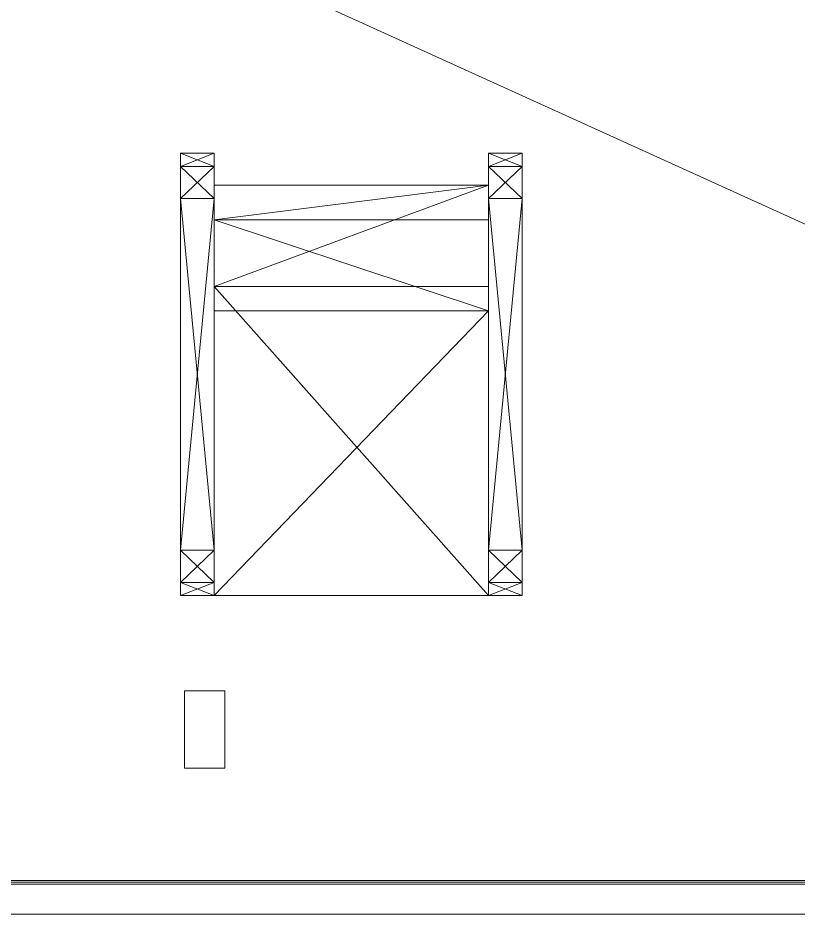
# Model space of a CAD drawing. Header units: millimetres. Extents: x -12003 to 1147, y -4377 to 8802.
# Drawn here: x -3452 to -1919, y -1738 to 24 of the extents above; entities that cross this region are included whole.
import ezdxf

# ---------------------------------------------------------------- set-up
doc = ezdxf.new("R2010")
doc.units = ezdxf.units.MM
for name, color, linetype, lineweight in [('A-FLOR', 192, 'Continuous', 18), ('G-ANNO-SYMB', 111, 'Continuous', 9), ('I-WALL', 2, 'Continuous', 18), ('L-PLNT', 71, 'Continuous', 9), ('S-COLS', 52, 'Continuous', 9)]:
    doc.layers.add(name, color=color, linetype=linetype, lineweight=lineweight)

# ---------------------------------------------------------------- blocks, each defined once
blk = doc.blocks.new('Enscape AssetDefinition - Chair 050 Outdoor - Enscape AssetDefinition - Chair 050 Outdoor-688686-_3D_')
at = {"layer": 'L-PLNT'}
mesh = blk.add_polyface(dxfattribs=at)
corners = [(-269.4, 408.7, 26), (-335.9, 408.7, 26), (-269.4, 434.9, 89.2)]
mesh.append_faces([[corners[k] for k in face] for face in [(1, 2, 0)]])
mesh = blk.add_polyface(dxfattribs=at)
corners = [(-335.9, 345.4, -0.2), (-335.9, 434.9, 89.2), (-335.9, 408.7, 26)]
mesh.append_faces([[corners[k] for k in face] for face in [(0, 1, 2)]])
mesh = blk.add_polyface(dxfattribs=at)
corners = [(-269.4, 434.9, 89.2), (-335.9, 408.7, 26), (-335.9, 434.9, 89.2)]
mesh.append_faces([[corners[k] for k in face] for face in [(2, 0, 1)]])
mesh = blk.add_polyface(dxfattribs=at)
corners = [(-335.9, 345.4, -0.2), (-335.9, 345.4, 572), (-335.9, 434.9, 482.5)]
mesh.append_faces([[corners[k] for k in face] for face in [(2, 0, 1)]])
mesh = blk.add_polyface(dxfattribs=at)
corners = [(-335.9, 345.4, -0.2), (-335.9, 434.9, 482.5), (-335.9, 434.9, 89.2)]
mesh.append_faces([[corners[k] for k in face] for face in [(2, 0, 1)]])
mesh = blk.add_polyface(dxfattribs=at)
corners = [(-335.9, 434.9, 89.2), (-335.9, 434.9, 482.5), (-269.4, 434.9, 89.2)]
mesh.append_faces([[corners[k] for k in face] for face in [(0, 1, 2)]])
mesh = blk.add_polyface(dxfattribs=at)
corners = [(-335.9, 408.7, 545.8), (-269.4, 408.7, 545.8), (-335.9, 434.9, 482.5)]
mesh.append_faces([[corners[k] for k in face] for face in [(0, 1, 2)]])
mesh = blk.add_polyface(dxfattribs=at)
corners = [(-335.9, 434.9, 482.5), (-335.9, 345.4, 572), (-335.9, 408.7, 545.8)]
mesh.append_faces([[corners[k] for k in face] for face in [(1, 2, 0)]])
mesh = blk.add_polyface(dxfattribs=at)
corners = [(-269.4, 434.9, 89.2), (-335.9, 434.9, 482.5), (-269.4, 434.9, 482.5)]
mesh.append_faces([[corners[k] for k in face] for face in [(0, 1, 2)]])
mesh = blk.add_polyface(dxfattribs=at)
corners = [(-335.9, 434.9, 482.5), (-269.4, 408.7, 545.8), (-269.4, 434.9, 482.5)]
mesh.append_faces([[corners[k] for k in face] for face in [(0, 1, 2)]])
mesh = blk.add_polyface(dxfattribs=at)
corners = [(-269.4, 345.4, 572), (-269.4, 345.4, -0.2), (-269.4, 434.9, 89.2)]
mesh.append_faces([[corners[k] for k in face] for face in [(2, 0, 1)]])
mesh = blk.add_polyface(dxfattribs=at)
corners = [(-269.4, 434.9, 89.2), (-269.4, 345.4, -0.2), (-269.4, 408.7, 26)]
mesh.append_faces([[corners[k] for k in face] for face in [(1, 2, 0)]])
mesh = blk.add_polyface(dxfattribs=at)
corners = [(-269.4, 345.4, 572), (-269.4, 434.9, 482.5), (-269.4, 408.7, 545.8)]
mesh.append_faces([[corners[k] for k in face] for face in [(0, 1, 2)]])
mesh = blk.add_polyface(dxfattribs=at)
corners = [(-269.4, 345.4, 572), (-269.4, 434.9, 89.2), (-269.4, 434.9, 482.5)]
mesh.append_faces([[corners[k] for k in face] for face in [(2, 0, 1)]])
mesh = blk.add_polyface(dxfattribs=at)
corners = [(269.3, 345.4, -0.2), (269.3, 345.4, 572), (269.3, 434.9, 89.2)]
mesh.append_faces([[corners[k] for k in face] for face in [(2, 0, 1)]])
mesh = blk.add_polyface(dxfattribs=at)
corners = [(269.3, 434.9, 482.5), (269.3, 345.4, 572), (269.3, 408.7, 545.8)]
mesh.append_faces([[corners[k] for k in face] for face in [(1, 2, 0)]])
mesh = blk.add_polyface(dxfattribs=at)
corners = [(269.3, 434.9, 482.5), (269.3, 434.9, 89.2), (269.3, 345.4, 572)]
mesh.append_faces([[corners[k] for k in face] for face in [(1, 2, 0)]])
mesh = blk.add_polyface(dxfattribs=at)
corners = [(335.8, 408.7, 545.8), (335.8, 434.9, 482.5), (269.3, 408.7, 545.8)]
mesh.append_faces([[corners[k] for k in face] for face in [(2, 0, 1)]])
mesh = blk.add_polyface(dxfattribs=at)
corners = [(269.3, 408.7, 545.8), (335.8, 434.9, 482.5), (269.3, 434.9, 482.5)]
mesh.append_faces([[corners[k] for k in face] for face in [(0, 1, 2)]])
mesh = blk.add_polyface(dxfattribs=at)
corners = [(335.8, 434.9, 482.5), (269.3, 434.9, 89.2), (269.3, 434.9, 482.5)]
mesh.append_faces([[corners[k] for k in face] for face in [(1, 2, 0)]])
mesh = blk.add_polyface(dxfattribs=at)
corners = [(335.8, 434.9, 89.2), (269.3, 434.9, 89.2), (335.8, 434.9, 482.5)]
mesh.append_faces([[corners[k] for k in face] for face in [(0, 1, 2)]])
mesh = blk.add_polyface(dxfattribs=at)
corners = [(335.8, 408.7, 26), (269.3, 434.9, 89.2), (335.8, 434.9, 89.2)]
mesh.append_faces([[corners[k] for k in face] for face in [(1, 2, 0)]])
mesh = blk.add_polyface(dxfattribs=at)
corners = [(269.3, 408.7, 26), (269.3, 434.9, 89.2), (335.8, 408.7, 26)]
mesh.append_faces([[corners[k] for k in face] for face in [(1, 2, 0)]])
mesh = blk.add_polyface(dxfattribs=at)
corners = [(269.3, 345.4, -0.2), (269.3, 434.9, 89.2), (269.3, 408.7, 26)]
mesh.append_faces([[corners[k] for k in face] for face in [(0, 1, 2)]])
mesh = blk.add_polyface(dxfattribs=at)
corners = [(335.8, 345.4, 572), (335.8, 434.9, 482.5), (335.8, 408.7, 545.8)]
mesh.append_faces([[corners[k] for k in face] for face in [(0, 1, 2)]])
mesh = blk.add_polyface(dxfattribs=at)
corners = [(335.8, 345.4, 572), (335.8, 345.4, -0.2), (335.8, 434.9, 482.5)]
mesh.append_faces([[corners[k] for k in face] for face in [(2, 0, 1)]])
mesh = blk.add_polyface(dxfattribs=at)
corners = [(335.8, 434.9, 89.2), (335.8, 434.9, 482.5), (335.8, 345.4, -0.2)]
mesh.append_faces([[corners[k] for k in face] for face in [(1, 2, 0)]])
mesh = blk.add_polyface(dxfattribs=at)
corners = [(335.8, 434.9, 89.2), (335.8, 345.4, -0.2), (335.8, 408.7, 26)]
mesh.append_faces([[corners[k] for k in face] for face in [(1, 2, 0)]])
mesh = blk.add_polyface(dxfattribs=at)
corners = [(-269.4, 345.4, -0.2), (-335.9, 345.4, -0.2), (-269.4, 408.7, 26)]
mesh.append_faces([[corners[k] for k in face] for face in [(1, 2, 0)]])
mesh = blk.add_polyface(dxfattribs=at)
corners = [(-269.4, 408.7, 26), (-335.9, 345.4, -0.2), (-335.9, 408.7, 26)]
mesh.append_faces([[corners[k] for k in face] for face in [(2, 0, 1)]])
mesh = blk.add_polyface(dxfattribs=at)
corners = [(-335.9, 408.7, 545.8), (-269.4, 345.4, 572), (-269.4, 408.7, 545.8)]
mesh.append_faces([[corners[k] for k in face] for face in [(0, 1, 2)]])
mesh = blk.add_polyface(dxfattribs=at)
corners = [(-335.9, 345.4, 572), (-269.4, 345.4, 572), (-335.9, 408.7, 545.8)]
mesh.append_faces([[corners[k] for k in face] for face in [(0, 1, 2)]])
mesh = blk.add_polyface(dxfattribs=at)
corners = [(335.8, 345.4, 572), (335.8, 408.7, 545.8), (269.3, 345.4, 572)]
mesh.append_faces([[corners[k] for k in face] for face in [(2, 0, 1)]])
mesh = blk.add_polyface(dxfattribs=at)
corners = [(269.3, 345.4, 572), (335.8, 408.7, 545.8), (269.3, 408.7, 545.8)]
mesh.append_faces([[corners[k] for k in face] for face in [(0, 1, 2)]])
mesh = blk.add_polyface(dxfattribs=at)
corners = [(269.3, 345.4, -0.2), (269.3, 408.7, 26), (335.8, 345.4, -0.2)]
mesh.append_faces([[corners[k] for k in face] for face in [(1, 2, 0)]])
mesh = blk.add_polyface(dxfattribs=at)
corners = [(335.8, 345.4, -0.2), (269.3, 408.7, 26), (335.8, 408.7, 26)]
mesh.append_faces([[corners[k] for k in face] for face in [(1, 2, 0)]])
mesh = blk.add_polyface(dxfattribs=at)
corners = [(269.3, 172.7, 305.9), (-269.4, 172.7, 305.9), (269.3, 371.6, 866.5)]
mesh.append_faces([[corners[k] for k in face] for face in [(1, 2, 0)]])
mesh = blk.add_polyface(dxfattribs=at)
corners = [(-269.4, 172.7, 305.9), (-269.4, 125, 376.2), (-269.4, 371.6, 866.5)]
mesh.append_faces([[corners[k] for k in face] for face in [(2, 0, 1)]])
mesh = blk.add_polyface(dxfattribs=at)
corners = [(269.3, 371.6, 866.5), (-269.4, 172.7, 305.9), (-269.4, 371.6, 866.5)]
mesh.append_faces([[corners[k] for k in face] for face in [(2, 0, 1)]])
mesh = blk.add_polyface(dxfattribs=at)
corners = [(-269.4, 371.6, 866.5), (-269.4, 125, 376.2), (-269.4, 303.8, 870.4)]
mesh.append_faces([[corners[k] for k in face] for face in [(0, 1, 2)]])
mesh = blk.add_polyface(dxfattribs=at)
corners = [(-269.4, 303.8, 870.4), (269.3, 371.6, 866.5), (-269.4, 371.6, 866.5)]
mesh.append_faces([[corners[k] for k in face] for face in [(0, 1, 2)]])
mesh = blk.add_polyface(dxfattribs=at)
corners = [(269.3, 303.8, 870.4), (269.3, 371.6, 866.5), (-269.4, 303.8, 870.4)]
mesh.append_faces([[corners[k] for k in face] for face in [(2, 0, 1)]])
mesh = blk.add_polyface(dxfattribs=at)
corners = [(269.3, 303.8, 870.4), (269.3, 125, 376.2), (269.3, 371.6, 866.5)]
mesh.append_faces([[corners[k] for k in face] for face in [(2, 0, 1)]])
mesh = blk.add_polyface(dxfattribs=at)
corners = [(269.3, 371.6, 866.5), (269.3, 125, 376.2), (269.3, 172.7, 305.9)]
mesh.append_faces([[corners[k] for k in face] for face in [(0, 1, 2)]])
mesh = blk.add_polyface(dxfattribs=at)
corners = [(-335.9, 345.4, -0.2), (-269.4, 345.4, -0.2), (-335.9, -345.4, -0.2)]
mesh.append_faces([[corners[k] for k in face] for face in [(1, 2, 0)]])
mesh = blk.add_polyface(dxfattribs=at)
corners = [(-335.9, -345.4, -0.2), (-269.4, 345.4, -0.2), (-269.4, -345.4, -0.2)]
mesh.append_faces([[corners[k] for k in face] for face in [(2, 0, 1)]])
mesh = blk.add_polyface(dxfattribs=at)
corners = [(-335.9, 345.4, 572), (-335.9, 345.4, -0.2), (-335.9, -345.4, -0.2)]
mesh.append_faces([[corners[k] for k in face] for face in [(2, 0, 1)]])
mesh = blk.add_polyface(dxfattribs=at)
corners = [(-269.4, 345.4, 572), (-335.9, 345.4, 572), (-269.4, -345.4, 572)]
mesh.append_faces([[corners[k] for k in face] for face in [(0, 1, 2)]])
mesh = blk.add_polyface(dxfattribs=at)
corners = [(-335.9, -345.4, -0.2), (-335.9, -345.4, 572), (-335.9, 345.4, 572)]
mesh.append_faces([[corners[k] for k in face] for face in [(1, 2, 0)]])
mesh = blk.add_polyface(dxfattribs=at)
corners = [(-269.4, -345.4, 572), (-335.9, 345.4, 572), (-335.9, -345.4, 572)]
mesh.append_faces([[corners[k] for k in face] for face in [(0, 1, 2)]])
mesh = blk.add_polyface(dxfattribs=at)
corners = [(-269.4, -345.4, 572), (-269.4, -345.4, -0.2), (-269.4, 345.4, -0.2)]
mesh.append_faces([[corners[k] for k in face] for face in [(1, 2, 0)]])
mesh = blk.add_polyface(dxfattribs=at)
corners = [(-269.4, 345.4, -0.2), (-269.4, 345.4, 572), (-269.4, -345.4, 572)]
mesh.append_faces([[corners[k] for k in face] for face in [(2, 0, 1)]])
mesh = blk.add_polyface(dxfattribs=at)
corners = [(269.3, 345.4, 572), (269.3, -345.4, 572), (335.8, 345.4, 572)]
mesh.append_faces([[corners[k] for k in face] for face in [(2, 0, 1)]])
mesh = blk.add_polyface(dxfattribs=at)
corners = [(269.3, 345.4, -0.2), (269.3, -345.4, 572), (269.3, 345.4, 572)]
mesh.append_faces([[corners[k] for k in face] for face in [(1, 2, 0)]])
mesh = blk.add_polyface(dxfattribs=at)
corners = [(335.8, 345.4, -0.2), (335.8, -345.4, -0.2), (269.3, 345.4, -0.2)]
mesh.append_faces([[corners[k] for k in face] for face in [(1, 2, 0)]])
mesh = blk.add_polyface(dxfattribs=at)
corners = [(269.3, -345.4, 572), (269.3, 345.4, -0.2), (269.3, -345.4, -0.2)]
mesh.append_faces([[corners[k] for k in face] for face in [(0, 1, 2)]])
mesh = blk.add_polyface(dxfattribs=at)
corners = [(269.3, 345.4, -0.2), (335.8, -345.4, -0.2), (269.3, -345.4, -0.2)]
mesh.append_faces([[corners[k] for k in face] for face in [(1, 2, 0)]])
mesh = blk.add_polyface(dxfattribs=at)
corners = [(335.8, 345.4, 572), (269.3, -345.4, 572), (335.8, -345.4, 572)]
mesh.append_faces([[corners[k] for k in face] for face in [(0, 1, 2)]])
mesh = blk.add_polyface(dxfattribs=at)
corners = [(335.8, 345.4, 572), (335.8, -345.4, -0.2), (335.8, 345.4, -0.2)]
mesh.append_faces([[corners[k] for k in face] for face in [(1, 2, 0)]])
mesh = blk.add_polyface(dxfattribs=at)
corners = [(335.8, -345.4, -0.2), (335.8, 345.4, 572), (335.8, -345.4, 572)]
mesh.append_faces([[corners[k] for k in face] for face in [(0, 1, 2)]])
mesh = blk.add_polyface(dxfattribs=at)
corners = [(-269.4, 125, 376.2), (269.3, 125, 376.2), (-269.4, 303.8, 870.4)]
mesh.append_faces([[corners[k] for k in face] for face in [(0, 1, 2)]])
mesh = blk.add_polyface(dxfattribs=at)
corners = [(-269.4, 303.8, 870.4), (269.3, 125, 376.2), (269.3, 303.8, 870.4)]
mesh.append_faces([[corners[k] for k in face] for face in [(0, 1, 2)]])
mesh = blk.add_polyface(dxfattribs=at)
corners = [(269.3, -434.9, 341.3), (-269.4, 172.7, 305.9), (269.3, 172.7, 305.9)]
mesh.append_faces([[corners[k] for k in face] for face in [(1, 2, 0)]])
mesh = blk.add_polyface(dxfattribs=at)
corners = [(-269.4, -434.9, 341.3), (-269.4, 172.7, 305.9), (269.3, -434.9, 341.3)]
mesh.append_faces([[corners[k] for k in face] for face in [(1, 2, 0)]])
mesh = blk.add_polyface(dxfattribs=at)
corners = [(-269.4, -434.9, 341.3), (-269.4, 125, 376.2), (-269.4, 172.7, 305.9)]
mesh.append_faces([[corners[k] for k in face] for face in [(0, 1, 2)]])
mesh = blk.add_polyface(dxfattribs=at)
corners = [(269.3, 172.7, 305.9), (269.3, 125, 376.2), (269.3, -434.9, 341.3)]
mesh.append_faces([[corners[k] for k in face] for face in [(2, 0, 1)]])
mesh = blk.add_polyface(dxfattribs=at)
corners = [(269.3, -434.9, 407.8), (269.3, 125, 376.2), (-269.4, -434.9, 407.8)]
mesh.append_faces([[corners[k] for k in face] for face in [(2, 0, 1)]])
mesh = blk.add_polyface(dxfattribs=at)
corners = [(-269.4, -434.9, 407.8), (269.3, 125, 376.2), (-269.4, 125, 376.2)]
mesh.append_faces([[corners[k] for k in face] for face in [(0, 1, 2)]])
mesh = blk.add_polyface(dxfattribs=at)
corners = [(-269.4, -434.9, 407.8), (-269.4, 125, 376.2), (-269.4, -434.9, 341.3)]
mesh.append_faces([[corners[k] for k in face] for face in [(0, 1, 2)]])
mesh = blk.add_polyface(dxfattribs=at)
corners = [(269.3, -434.9, 341.3), (269.3, 125, 376.2), (269.3, -434.9, 407.8)]
mesh.append_faces([[corners[k] for k in face] for face in [(0, 1, 2)]])
mesh = blk.add_polyface(dxfattribs=at)
corners = [(-269.4, -345.4, 572), (-335.9, -345.4, 572), (-269.4, -408.7, 545.8)]
mesh.append_faces([[corners[k] for k in face] for face in [(1, 2, 0)]])
mesh = blk.add_polyface(dxfattribs=at)
corners = [(-335.9, -345.4, 572), (-335.9, -434.9, 89.2), (-335.9, -434.9, 482.5)]
mesh.append_faces([[corners[k] for k in face] for face in [(0, 1, 2)]])
mesh = blk.add_polyface(dxfattribs=at)
corners = [(-335.9, -345.4, 572), (-335.9, -434.9, 482.5), (-335.9, -408.7, 545.8)]
mesh.append_faces([[corners[k] for k in face] for face in [(1, 2, 0)]])
mesh = blk.add_polyface(dxfattribs=at)
corners = [(-335.9, -345.4, -0.2), (-335.9, -434.9, 89.2), (-335.9, -345.4, 572)]
mesh.append_faces([[corners[k] for k in face] for face in [(0, 1, 2)]])
mesh = blk.add_polyface(dxfattribs=at)
corners = [(-269.4, -408.7, 545.8), (-335.9, -345.4, 572), (-335.9, -408.7, 545.8)]
mesh.append_faces([[corners[k] for k in face] for face in [(2, 0, 1)]])
mesh = blk.add_polyface(dxfattribs=at)
corners = [(-335.9, -345.4, -0.2), (-269.4, -345.4, -0.2), (-335.9, -408.7, 26)]
mesh.append_faces([[corners[k] for k in face] for face in [(0, 1, 2)]])
mesh = blk.add_polyface(dxfattribs=at)
corners = [(-335.9, -434.9, 89.2), (-335.9, -345.4, -0.2), (-335.9, -408.7, 26)]
mesh.append_faces([[corners[k] for k in face] for face in [(0, 1, 2)]])
mesh = blk.add_polyface(dxfattribs=at)
corners = [(-335.9, -408.7, 26), (-269.4, -345.4, -0.2), (-269.4, -408.7, 26)]
mesh.append_faces([[corners[k] for k in face] for face in [(0, 1, 2)]])
mesh = blk.add_polyface(dxfattribs=at)
corners = [(-269.4, -345.4, -0.2), (-269.4, -434.9, 482.5), (-269.4, -434.9, 89.2)]
mesh.append_faces([[corners[k] for k in face] for face in [(0, 1, 2)]])
mesh = blk.add_polyface(dxfattribs=at)
corners = [(-269.4, -345.4, -0.2), (-269.4, -434.9, 89.2), (-269.4, -408.7, 26)]
mesh.append_faces([[corners[k] for k in face] for face in [(1, 2, 0)]])
mesh = blk.add_polyface(dxfattribs=at)
corners = [(-269.4, -345.4, 572), (-269.4, -434.9, 482.5), (-269.4, -345.4, -0.2)]
mesh.append_faces([[corners[k] for k in face] for face in [(0, 1, 2)]])
mesh = blk.add_polyface(dxfattribs=at)
corners = [(-269.4, -434.9, 482.5), (-269.4, -345.4, 572), (-269.4, -408.7, 545.8)]
mesh.append_faces([[corners[k] for k in face] for face in [(0, 1, 2)]])
mesh = blk.add_polyface(dxfattribs=at)
corners = [(335.8, -345.4, -0.2), (335.8, -408.7, 26), (269.3, -345.4, -0.2)]
mesh.append_faces([[corners[k] for k in face] for face in [(2, 0, 1)]])
mesh = blk.add_polyface(dxfattribs=at)
corners = [(269.3, -345.4, -0.2), (269.3, -408.7, 26), (269.3, -434.9, 89.2)]
mesh.append_faces([[corners[k] for k in face] for face in [(2, 0, 1)]])
mesh = blk.add_polyface(dxfattribs=at)
corners = [(269.3, -345.4, -0.2), (269.3, -434.9, 89.2), (269.3, -434.9, 482.5)]
mesh.append_faces([[corners[k] for k in face] for face in [(0, 1, 2)]])
mesh = blk.add_polyface(dxfattribs=at)
corners = [(269.3, -434.9, 482.5), (269.3, -345.4, 572), (269.3, -345.4, -0.2)]
mesh.append_faces([[corners[k] for k in face] for face in [(2, 0, 1)]])
mesh = blk.add_polyface(dxfattribs=at)
corners = [(269.3, -345.4, -0.2), (335.8, -408.7, 26), (269.3, -408.7, 26)]
mesh.append_faces([[corners[k] for k in face] for face in [(0, 1, 2)]])
mesh = blk.add_polyface(dxfattribs=at)
corners = [(269.3, -345.4, 572), (269.3, -408.7, 545.8), (335.8, -345.4, 572)]
mesh.append_faces([[corners[k] for k in face] for face in [(1, 2, 0)]])
mesh = blk.add_polyface(dxfattribs=at)
corners = [(269.3, -345.4, 572), (269.3, -434.9, 482.5), (269.3, -408.7, 545.8)]
mesh.append_faces([[corners[k] for k in face] for face in [(1, 2, 0)]])
mesh = blk.add_polyface(dxfattribs=at)
corners = [(335.8, -345.4, 572), (269.3, -408.7, 545.8), (335.8, -408.7, 545.8)]
mesh.append_faces([[corners[k] for k in face] for face in [(1, 2, 0)]])
mesh = blk.add_polyface(dxfattribs=at)
corners = [(335.8, -345.4, -0.2), (335.8, -434.9, 89.2), (335.8, -408.7, 26)]
mesh.append_faces([[corners[k] for k in face] for face in [(1, 2, 0)]])
mesh = blk.add_polyface(dxfattribs=at)
corners = [(335.8, -345.4, 572), (335.8, -434.9, 482.5), (335.8, -434.9, 89.2)]
mesh.append_faces([[corners[k] for k in face] for face in [(0, 1, 2)]])
mesh = blk.add_polyface(dxfattribs=at)
corners = [(335.8, -434.9, 89.2), (335.8, -345.4, -0.2), (335.8, -345.4, 572)]
mesh.append_faces([[corners[k] for k in face] for face in [(2, 0, 1)]])
mesh = blk.add_polyface(dxfattribs=at)
corners = [(335.8, -345.4, 572), (335.8, -408.7, 545.8), (335.8, -434.9, 482.5)]
mesh.append_faces([[corners[k] for k in face] for face in [(2, 0, 1)]])
mesh = blk.add_polyface(dxfattribs=at)
corners = [(-269.4, -408.7, 545.8), (-335.9, -408.7, 545.8), (-269.4, -434.9, 482.5)]
mesh.append_faces([[corners[k] for k in face] for face in [(1, 2, 0)]])
mesh = blk.add_polyface(dxfattribs=at)
corners = [(-269.4, -434.9, 482.5), (-335.9, -408.7, 545.8), (-335.9, -434.9, 482.5)]
mesh.append_faces([[corners[k] for k in face] for face in [(2, 0, 1)]])
mesh = blk.add_polyface(dxfattribs=at)
corners = [(-335.9, -408.7, 26), (-269.4, -408.7, 26), (-335.9, -434.9, 89.2)]
mesh.append_faces([[corners[k] for k in face] for face in [(0, 1, 2)]])
mesh = blk.add_polyface(dxfattribs=at)
corners = [(-335.9, -434.9, 89.2), (-269.4, -408.7, 26), (-269.4, -434.9, 89.2)]
mesh.append_faces([[corners[k] for k in face] for face in [(0, 1, 2)]])
mesh = blk.add_polyface(dxfattribs=at)
corners = [(269.3, -408.7, 545.8), (269.3, -434.9, 482.5), (335.8, -408.7, 545.8)]
mesh.append_faces([[corners[k] for k in face] for face in [(1, 2, 0)]])
mesh = blk.add_polyface(dxfattribs=at)
corners = [(335.8, -408.7, 545.8), (269.3, -434.9, 482.5), (335.8, -434.9, 482.5)]
mesh.append_faces([[corners[k] for k in face] for face in [(1, 2, 0)]])
mesh = blk.add_polyface(dxfattribs=at)
corners = [(269.3, -408.7, 26), (335.8, -434.9, 89.2), (269.3, -434.9, 89.2)]
mesh.append_faces([[corners[k] for k in face] for face in [(0, 1, 2)]])
mesh = blk.add_polyface(dxfattribs=at)
corners = [(335.8, -408.7, 26), (335.8, -434.9, 89.2), (269.3, -408.7, 26)]
mesh.append_faces([[corners[k] for k in face] for face in [(2, 0, 1)]])
mesh = blk.add_polyface(dxfattribs=at)
corners = [(-335.9, -434.9, 89.2), (-269.4, -434.9, 482.5), (-335.9, -434.9, 482.5)]
mesh.append_faces([[corners[k] for k in face] for face in [(0, 1, 2)]])
mesh = blk.add_polyface(dxfattribs=at)
corners = [(-269.4, -434.9, 89.2), (-269.4, -434.9, 482.5), (-335.9, -434.9, 89.2)]
mesh.append_faces([[corners[k] for k in face] for face in [(0, 1, 2)]])
mesh = blk.add_polyface(dxfattribs=at)
corners = [(-269.4, -434.9, 341.3), (269.3, -434.9, 341.3), (-269.4, -434.9, 407.8)]
mesh.append_faces([[corners[k] for k in face] for face in [(2, 0, 1)]])
mesh = blk.add_polyface(dxfattribs=at)
corners = [(-269.4, -434.9, 407.8), (269.3, -434.9, 341.3), (269.3, -434.9, 407.8)]
mesh.append_faces([[corners[k] for k in face] for face in [(0, 1, 2)]])
mesh = blk.add_polyface(dxfattribs=at)
corners = [(269.3, -434.9, 89.2), (335.8, -434.9, 89.2), (269.3, -434.9, 482.5)]
mesh.append_faces([[corners[k] for k in face] for face in [(0, 1, 2)]])
mesh = blk.add_polyface(dxfattribs=at)
corners = [(269.3, -434.9, 482.5), (335.8, -434.9, 89.2), (335.8, -434.9, 482.5)]
mesh.append_faces([[corners[k] for k in face] for face in [(1, 2, 0)]])
blk = doc.blocks.new('Column Glulam-Western Species _M_ - 79 x 152-733770-_3D_')
at = {"layer": 'S-COLS'}
mesh = blk.add_polyface(dxfattribs=at)
corners = [(39.5, 76, 8528), (39.5, -76, 8528), (-39.5, -76, 8528), (-39.5, 76, 8528)]
mesh.append_faces([[corners[k] for k in face] for face in [(2, 3, 0, 1)]])
mesh = blk.add_polyface(dxfattribs=at)
corners = [(39.5, 76, 8605), (-39.5, 76, 8605), (-39.5, -76, 8605), (39.5, -76, 8605)]
mesh.append_faces([[corners[k] for k in face] for face in [(3, 0, 1, 2)]])
mesh = blk.add_polyface(dxfattribs=at)
corners = [(-39.5, 76, 8605), (39.5, 76, 8605), (39.5, 76, 8528), (-39.5, 76, 8528)]
mesh.append_faces([[corners[k] for k in face] for face in [(0, 1, 2, 3)]])
mesh = blk.add_polyface(dxfattribs=at)
corners = [(-39.5, -76, 8605), (-39.5, 76, 8605), (-39.5, 76, 8528), (-39.5, -76, 8528)]
mesh.append_faces([[corners[k] for k in face] for face in [(0, 1, 2, 3)]])
mesh = blk.add_polyface(dxfattribs=at)
corners = [(39.5, 76, 8605), (39.5, -76, 8605), (39.5, -76, 8528), (39.5, 76, 8528)]
mesh.append_faces([[corners[k] for k in face] for face in [(3, 0, 1, 2)]])
mesh = blk.add_polyface(dxfattribs=at)
corners = [(39.5, -76, 8605), (-39.5, -76, 8605), (-39.5, -76, 8528), (39.5, -76, 8528)]
mesh.append_faces([[corners[k] for k in face] for face in [(3, 0, 1, 2)]])

msp = doc.modelspace()

# ---------------------------------------------------------------- linework, layer by layer
at = {"layer": 'G-ANNO-SYMB'}
for p, q in [((1146.6, -1737.7, 14078.2), (-9462.6, -1737.7, 14078.2)), ((1146.6, -1737.7, 8528), (-9462.6, -1737.7, 8528))]:
    msp.add_line(p, q, dxfattribs=at)

# ---------------------------------------------------------------- block references
at = {"layer": 'L-PLNT'}
msp.add_blockref('Enscape AssetDefinition - Chair 050 Outdoor - Enscape AssetDefinition - Chair 050 Outdoor-688686-_3D_', (-2796.4, -677, 8623), dxfattribs=at)
at = {"layer": 'S-COLS'}
msp.add_blockref('Column Glulam-Western Species _M_ - 79 x 152-733770-_3D_', (-3084.7, -1375.2), dxfattribs=at)

# ---------------------------------------------------------------- meshes
at = {"layer": 'A-FLOR'}
mesh = msp.add_polyface(dxfattribs=at)
corners = [(-9462.6, -1675.2, 8528), (-9462.6, -1063.9, 8528), (-8608.6, 8697.8, 8528), (-6528.9, 8697.8, 8528), (-6528.9, 5497.3, 8528), (-4557.6, 5497.3, 8528), (-4557.6, 823.8, 8528), (842.1, 823.8, 8528), (842.1, 6707.4, 8528), (-881.4, 6707.4, 8528), (-881.4, 8771.8, 8528), (942.1, 8771.8, 8528), (942.1, -1675.2, 8528)]
mesh.append_faces([[corners[k] for k in face] for face in [(6, 4, 5)]], dxfattribs={"vtx0": -1})
mesh.append_faces([[corners[k] for k in face] for face in [(6, 0, 1, 4)]], dxfattribs={"vtx0": -1, "vtx2": -1, "vtx3": -1})
mesh.append_faces([[corners[k] for k in face] for face in [(10, 11, 8, 9)]], dxfattribs={"vtx1": -1})
mesh.append_faces([[corners[k] for k in face] for face in [(12, 0, 6, 7), (7, 8, 11, 12)]], dxfattribs={"vtx1": -1, "vtx3": -1})
mesh.append_faces([[corners[k] for k in face] for face in [(2, 3, 4, 1)]], dxfattribs={"vtx2": -1})
mesh = msp.add_polyface(dxfattribs=at)
corners = [(942.1, 8771.8, 8623), (-881.4, 8771.8, 8623), (-881.4, 6707.4, 8623), (842.1, 6707.4, 8623), (842.1, 823.8, 8623), (-4557.6, 823.8, 8623), (-4557.6, 5497.3, 8623), (-6528.9, 5497.3, 8623), (-6528.9, 8697.8, 8623), (-8608.6, 8697.8, 8623), (-9462.6, -1063.9, 8623), (-9462.6, -1675.2, 8623), (942.1, -1675.2, 8623)]
mesh.append_faces([[corners[k] for k in face] for face in [(3, 0, 1, 2)]], dxfattribs={"vtx0": -1})
mesh.append_faces([[corners[k] for k in face] for face in [(5, 12, 4), (7, 10, 5, 6)]], dxfattribs={"vtx0": -1, "vtx1": -1})
mesh.append_faces([[corners[k] for k in face] for face in [(4, 12, 0, 3)]], dxfattribs={"vtx0": -1, "vtx2": -1})
mesh.append_faces([[corners[k] for k in face] for face in [(5, 10, 11, 12)]], dxfattribs={"vtx0": -1, "vtx3": -1})
mesh.append_faces([[corners[k] for k in face] for face in [(7, 8, 9, 10)]], dxfattribs={"vtx3": -1})
mesh = msp.add_polyface(dxfattribs=at)
corners = [(942.1, -1675.2, 8528), (942.1, -1675.2, 8623), (-9462.6, -1675.2, 8623), (-9462.6, -1675.2, 8528)]
mesh.append_faces([[corners[k] for k in face] for face in [(3, 0, 1, 2)]])
at = {"layer": 'I-WALL', "transparency": 33554563}
mesh = msp.add_polyface(dxfattribs=at)
corners = [(938.6, -1671.7, 8605), (-4957.9, -1671.7, 8605), (-4957.9, -1671.7, 9705), (938.6, -1671.7, 9705)]
mesh.append_faces([[corners[k] for k in face] for face in [(3, 0, 1, 2)]])
mesh = msp.add_polyface(dxfattribs=at)
corners = [(-4957.9, -1671.7, 8605), (938.6, -1671.7, 8605), (938.6, -1678.7, 8605), (-4957.9, -1678.7, 8605)]
mesh.append_faces([[corners[k] for k in face] for face in [(3, 0, 1, 2)]])
mesh = msp.add_polyface(dxfattribs=at)
corners = [(938.6, -1671.7, 9705), (-4957.9, -1671.7, 9705), (-4957.9, -1678.7, 9705), (938.6, -1678.7, 9705)]
mesh.append_faces([[corners[k] for k in face] for face in [(0, 1, 2, 3)]])
mesh = msp.add_polyface(dxfattribs=at)
corners = [(938.6, -1678.7, 8605), (938.6, -1678.7, 9705), (-4957.9, -1678.7, 9705), (-4957.9, -1678.7, 8605)]
mesh.append_faces([[corners[k] for k in face] for face in [(2, 3, 0, 1)]])

doc.saveas('drawing.dxf')
